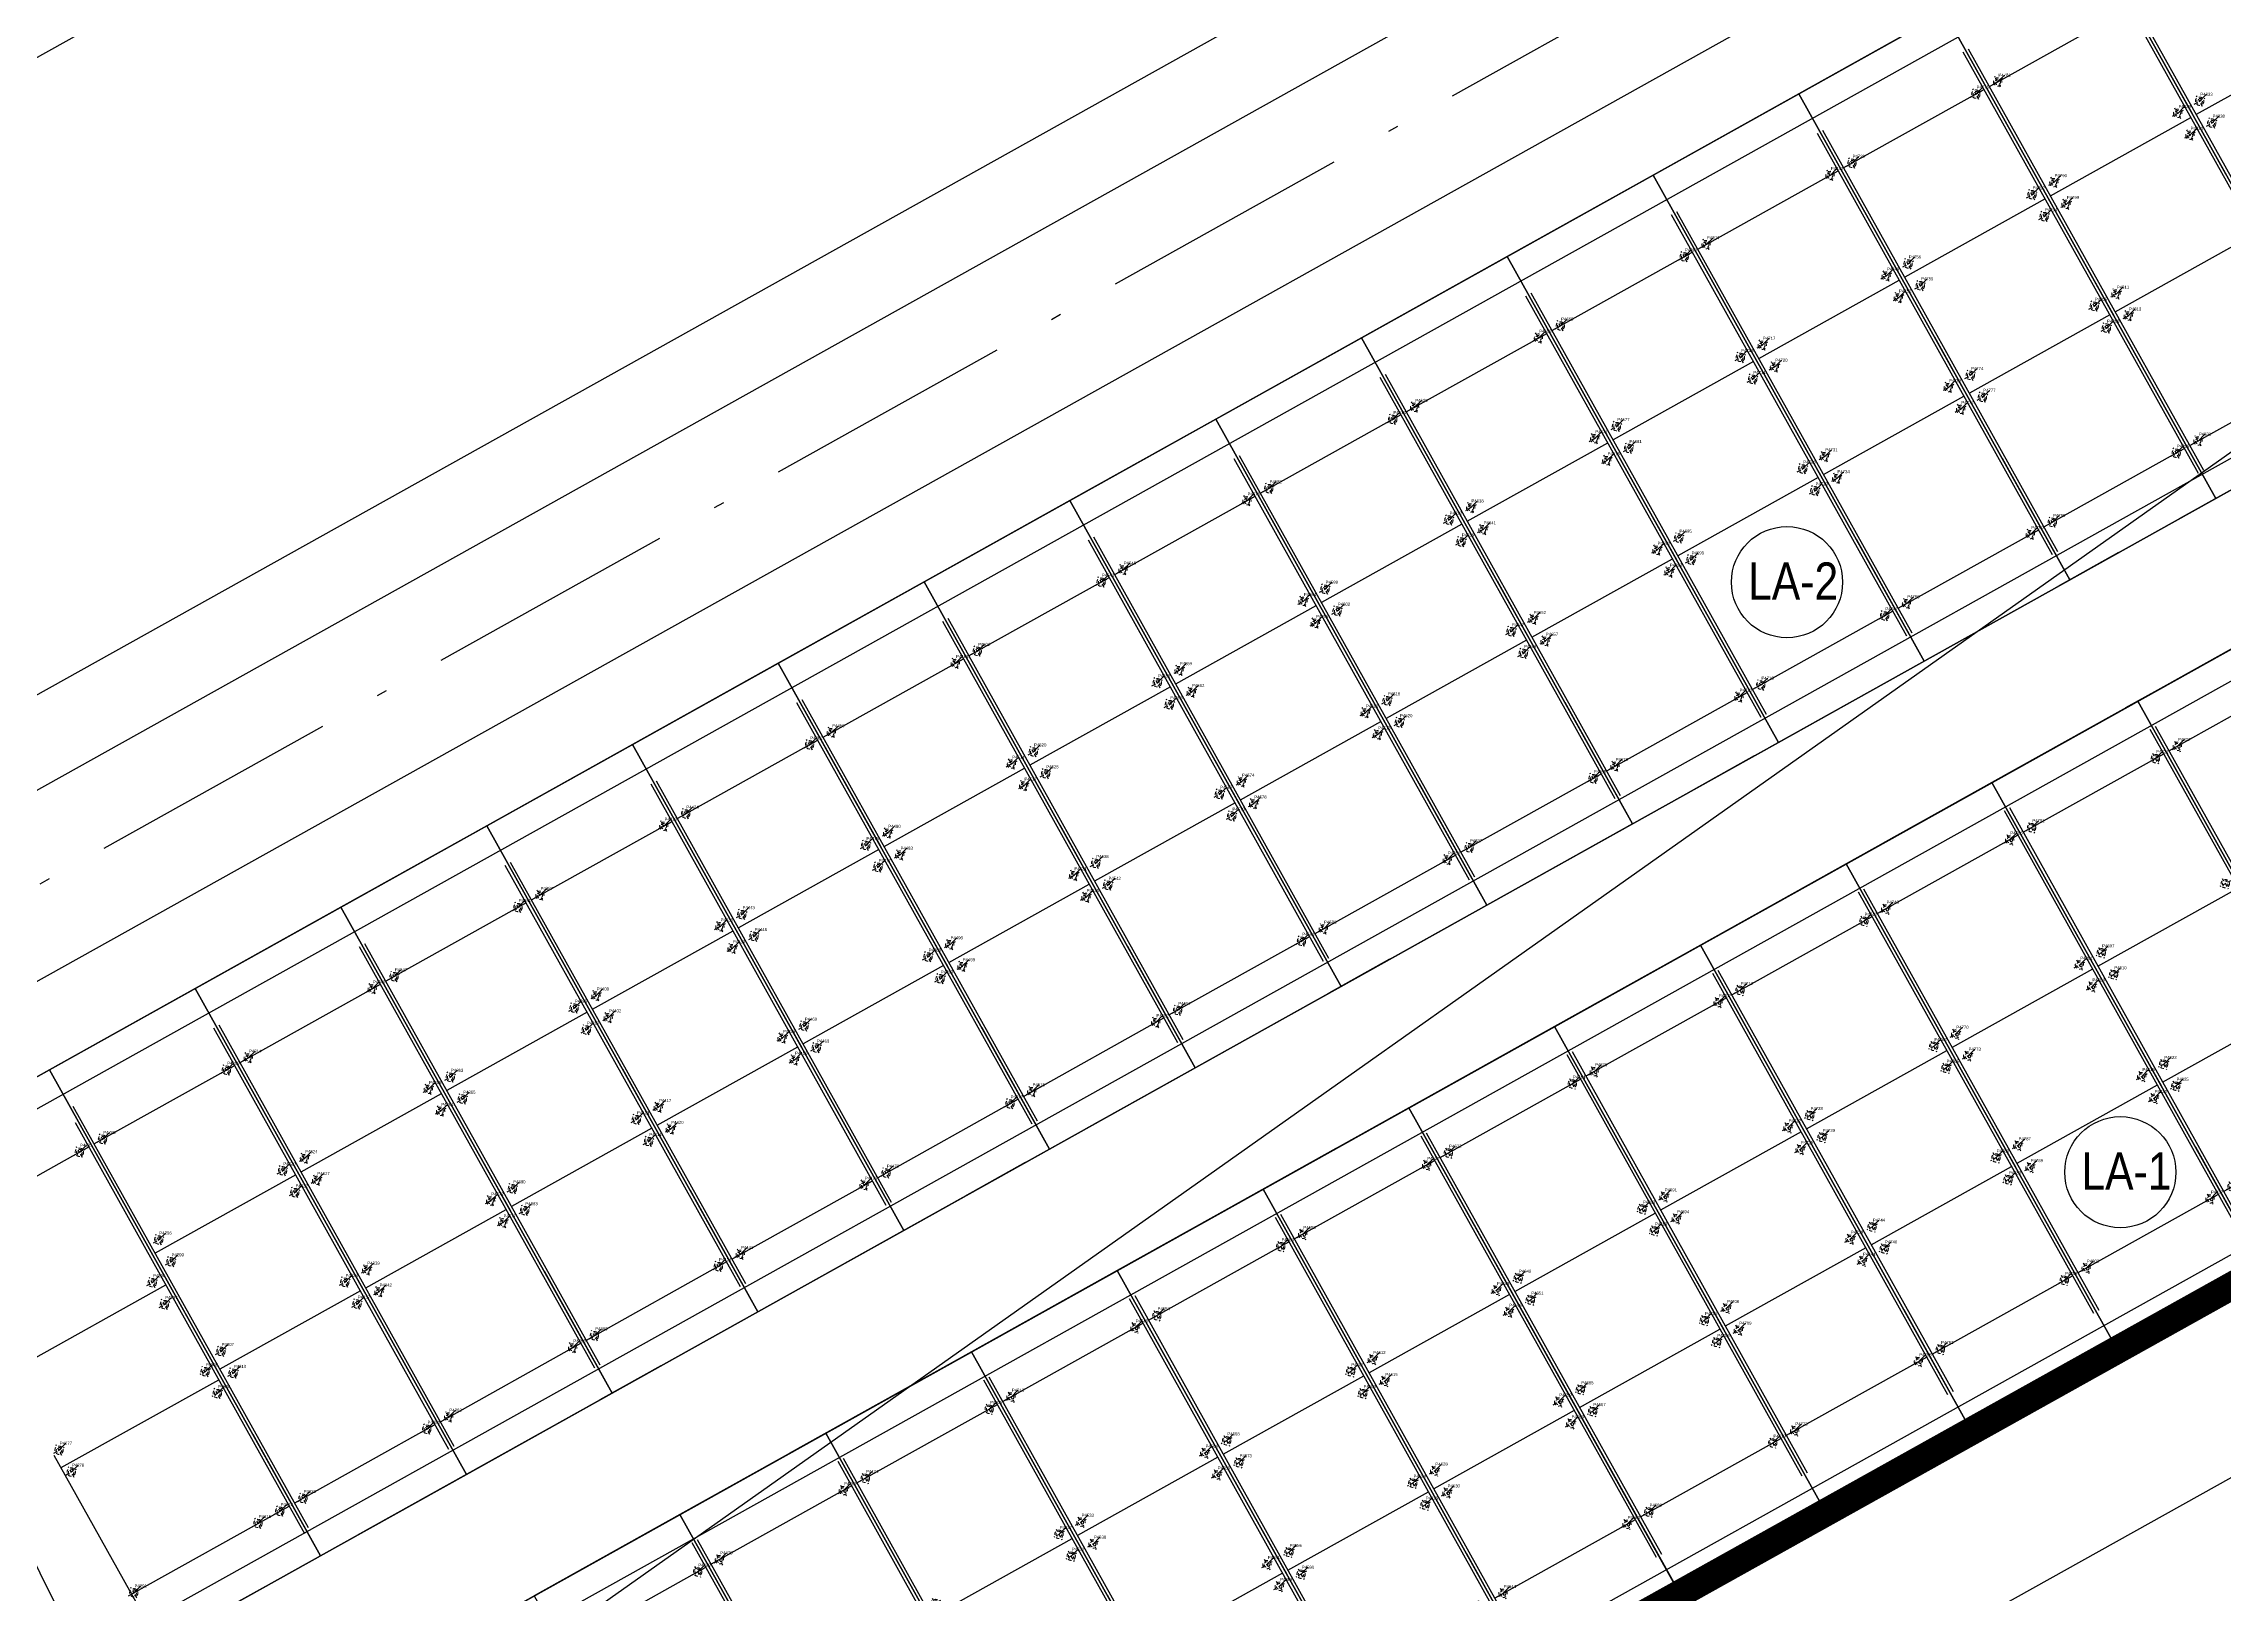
# Model space of a CAD drawing. Header units: millimetres. Extents: x 567980 to 569430, y 2065777 to 2066666.
# Drawn here: x 568976.4 to 569054.8, y 2066252.2 to 2066307.9 of the extents above; entities that cross this region are included whole.
import ezdxf
from ezdxf.enums import TextEntityAlignment as Align
from ezdxf.xclip import XClip

# ---------------------------------------------------------------- set-up
doc = ezdxf.new("R2010")
doc.units = ezdxf.units.MM
for name, pattern in [('ACAD_ISO10W100', [18.5, 12, -3, 0.5, -3]), ('CENTER', [3, 1.5, -0.5, 0.5, -0.5]), ('CENTER2', [1.125, 0.75, -0.125, 0.125, -0.125]), ('HIDDEN', [0.75, 0.5, -0.25]), ('Xref Grid (A1)$0$CENTER2', [1.125, 0.75, -0.125, 0.125, -0.125])]:
    doc.linetypes.add(name, pattern=pattern)
for name, color, linetype in [('01.AXIS', 160, 'CENTER2'), ('BoThamCo', 94, 'Continuous'), ('CDC.01.AXIS', 160, 'CENTER2'), ('ChiaLo', 128, 'CENTER'), ('datOlienke', 42, 'Continuous'), ('LogDg', 7, 'Continuous'), ('LoLK', 6, 'Continuous'), ('RANHGIOI', 2, 'HIDDEN'), ('TimDg', 222, 'Continuous'), ('ViaHeS', 32, 'Continuous'), ('Xref Grid (A1)$0$01.AXIS', 160, 'Xref Grid (A1)$0$CENTER2')]:
    doc.layers.add(name, color=color, linetype=linetype)
for name, color, linetype, lineweight in [('A-KY HIEU', 34, 'Continuous', 20), ('A-NET THAY', 125, 'Continuous', 18), ('boDnv', 54, 'Continuous', 25), ('E- RANH GIOI', 1, 'CENTER', 13), ('kata_text', 254, 'Continuous', 30)]:
    doc.layers.add(name, color=color, linetype=linetype, lineweight=lineweight)
doc.layers.add('KCS_Plotter', color=11, linetype='Continuous', plot=False)
doc.styles.add('kata_dim', font='vnrms.shx', dxfattribs={"width": 0.66, "oblique": 7})
doc.styles.add('kata_text', font='arial.ttf', dxfattribs={"width": 0.8})
doc.styles.add('rms', font='romans.shx', dxfattribs={"width": 0.7, "bigfont": 'vns.shx'})
doc.styles.add('VNH', font='', dxfattribs={"height": 2.5})
doc.styles.get('VNH').set_extended_font_data('.VnArial NarrowH')
doc.linetypes.add('ADL', pattern='A,0.125,-0.15,["++",rms,S=0.5,R=0,X=0,Y=-0.2245],-1.35,1.125', length=2.75)
doc.dimstyles.new('kata_dim_iso', dxfattribs={"dimtxt": 2.5, "dimasz": 1.5, "dimexe": 1.5, "dimexo": 2.5, "dimtad": 1, "dimdec": 0, "dimzin": 0, "dimdsep": 46, "dimtxsty": 'kata_dim', "dimblk": 'kata_block_ArchTick', "dimcen": 0.09, "dimdle": 1.2, "dimclrd": 8, "dimclre": 8, "dimclrt": 3, "dimadec": 0, "dimazin": 0, "dimtfac": 1, "dimtdec": 0, "dimtix": 1, "dimtofl": 0, "dimtmove": 0, "dimatfit": 3, "dimfxl": 3.75, "dimfxlon": 1, "dimtolj": 1, "dimtzin": 0, "dimarcsym": 0})

# ---------------------------------------------------------------- blocks, each defined once
blk = doc.blocks.new('NEN')
at = {"layer": 'boDnv', "color": 10, "linetype": 'ADL', "ltscale": 0.25}
for points in [[(447.024, -28.766, 0.001711), (440.579, -16.796), (434.623, -15.073), (276.129, -103.512), (274.235, -109.654), (280.307, -121.793)], [(453.046, -54.034), (455.698, -45.19, 0.001456), (450.312, -34.947), (283.441, -128.06), (289.631, -140.435), (295.361, -142.147), (300.824, -138.974)]]:
    blk.add_lwpolyline(points, format="xyb", close=True, dxfattribs=at)
at = {"layer": 'BoThamCo'}
blk.add_lwpolyline([(336.347, -49.298), (331.474, -40.565), (324.672, -38.635), (260.962, -74.185), (258.833, -81.093), (263.315, -90.055), (269.918, -92.091), (334.417, -56.1)], close=True, dxfattribs=at)
blk.add_lwpolyline([(460.283, -73.758, 1), (458.578, -70.701), (309.358, -153.965, 0.773158), (310.211, -157.243, 0.127931), (311.064, -157.021)], format="xyb", close=True, dxfattribs=at)
at = {"layer": 'ChiaLo', "ltscale": 5}
for points in [[(448.369, -29.161), (362.235, -77.223), (352.49, -59.758)], [(352.49, -59.758), (362.235, -77.223), (279.9, -123.165)], [(347.25, -62.681), (356.996, -80.146)], [(342.011, -65.605), (351.756, -83.07)], [(336.771, -68.528), (346.517, -85.993)], [(331.532, -71.452), (341.277, -88.917)], [(326.292, -74.376), (336.038, -91.841)], [(321.053, -77.299), (330.798, -94.764)], [(315.813, -80.223), (325.559, -97.688)], [(374.417, -99.054), (364.672, -81.589), (282.119, -127.653)], [(310.574, -83.147), (320.319, -100.612)], [(305.334, -86.07), (315.08, -103.535)], [(354.193, -87.436), (363.938, -104.901)], [(300.095, -88.994), (309.84, -106.459)], [(348.953, -90.36), (358.699, -107.825)], [(294.855, -91.917), (304.601, -109.382)], [(343.714, -93.283), (353.459, -110.748)], [(289.616, -94.841), (299.361, -112.306)], [(338.474, -96.207), (348.22, -113.672)], [(284.376, -97.765), (294.122, -115.23)], [(333.235, -99.131), (342.98, -116.596)], [(279.137, -100.688), (288.882, -118.153)], [(327.995, -102.054), (337.741, -119.519)], [(322.756, -104.978), (332.501, -122.443)], [(317.516, -107.901), (327.262, -125.366)], [(312.277, -110.825), (322.022, -128.29)], [(307.037, -113.749), (316.783, -131.214)], [(301.798, -116.672), (311.543, -134.137)]]:
    blk.add_lwpolyline(points, dxfattribs=at)
at = {"layer": 'datOlienke'}
for points in [[(448.369, -29.161, 0.001887), (441.258, -15.951), (434.5, -13.997), (275.291, -102.834), (273.162, -109.742), (279.88, -123.176)], [(453.888, -54.71), (456.773, -45.088, 0.001636), (450.717, -33.576), (282.119, -127.653), (288.93, -141.269), (295.49, -143.229), (301.319, -139.843)]]:
    blk.add_lwpolyline(points, format="xyb", close=True, dxfattribs=at)
at = {"layer": 'LogDg'}
for points in [[(34.296, -348.766, -0.124666), (14.114, -339.771, 0.262937), (-5.331, -336.771, -0.009345), (-40.959, -349.473), (-145.868, -384.68, 0.405257), (-155.456, -403.235), (-146.557, -432.72), (-158.046, -436.187), (-166.572, -407.936, 0.423227), (-185.704, -398.049), (-272.077, -427.035, 0.40652), (-277.181, -436.964), (-262.947, -483.397), (-271.552, -486.035), (-285.593, -440.232, 0.421949), (-295.787, -434.992), (-422.26, -477.436, 0.346831), (-427.684, -485.726), (-426.662, -497.249, 0.109851), (-417.21, -527.045), (-422.398, -530.058, -0.109851), (-432.639, -497.779), (-433.194, -491.512, 0.484967), (-443.708, -484.634), (-484.199, -498.222, 0.36701), (-492.228, -511.51), (-484.402, -560.012), (-490.326, -560.967), (-497.433, -516.92, 0.457512), (-512.889, -507.388), (-525.337, -511.314, 0.375227), (-533.554, -524.795, 0.049445), (-523.248, -562.118), (-518.404, -576.577), (-525.515, -578.96), (-530.307, -564.659, -0.044276), (-540.221, -530.036, 0.448349), (-555.614, -520.863), (-568.853, -525.038), (-576.072, -502.149), (-552.391, -494.681, 0.333336), (-544.003, -482.976), (-545.865, -397.305, 0.120559), (-569.998, -307.198), (-621.979, -219.712, 0.334943), (-635.359, -214.239), (-686.931, -227.855), (-689.803, -216.977), (-647.957, -205.93, 0.498191), (-640.704, -188.198), (-654.378, -165.183, -0.144979), (-668.853, -108.061), (-659.845, 118.23, 0.428088), (-671.924, 130.707), (-689.222, 130.58), (-689.305, 141.83), (-670.344, 141.969, 0.400474), (-658.442, 153.492), (-657.828, 168.904), (-656.06, 189.374), (-648.588, 188.728), (-650.341, 168.432), (-650.889, 154.678, 0.425345), (-638.921, 142.201), (-621.613, 142.328, 0.402651), (-609.707, 153.94), (-609.387, 163.859, -0.019867), (-608.227, 179.942), (-606.8, 192.652), (-600.838, 191.983), (-602.264, 179.273, 0.019867), (-603.39, 163.665), (-603.676, 154.802, 0.425871), (-591.594, 142.415), (-548.362, 142.733), (-548.28, 131.483), (-592.887, 131.155, 0.401789), (-604.791, 119.578), (-607.754, 35.571, -0.005984), (-607.983, 30.718, 0.462462), (-599.177, 22.287), (-555.377, 26.801), (-554.762, 20.832), (-603.242, 15.836, 0.355613), (-610.381, 8.689), (-613.794, -24.838, 0.475348), (-605.015, -33.606), (-508.268, -23.636, 0.016072), (-476.806, -19.368, 0.37392), (-470.138, -11.259), (-470.705, 9.348), (-464.707, 9.513), (-464.235, -7.648, 0.461916), (-454.747, -15.288), (-421.581, -8.993, 0.020567), (-382.015, 0.216), (-299.764, 22.963, 0.415004), (-292.798, 35.293), (-296.969, 50.218), (-285.412, 53.448), (-281.218, 38.439, 0.413423), (-268.921, 31.492), (-169.968, 58.858, 0.427702), (-164.496, 69.052), (-169.623, 84.754), (-163.92, 86.616), (-158.479, 69.956, 0.400853), (-148.742, 64.729), (-123.897, 71.6, 0.437327), (-113.795, 91.173), (-114.462, 93.013), (-128.551, 136.154), (-105.736, 143.605), (-91.769, 100.833), (-90.91, 98.466, 0.429754), (-70.957, 89.772, 0.001079), (-63.934, 92.766, 0.001474), (-62.342, 93.454), (-47.534, 99.909, 0.386536), (-43.126, 109.726), (-48.301, 125.574), (-42.598, 127.436), (-38.076, 113.59, 0.442444), (-27.275, 108.739), (111.617, 169.28, 0.414214), (115.754, 179.811), (109.361, 194.478), (114.861, 196.875), (121.255, 182.208, 0.414214), (131.785, 178.071), (252.97, 230.894), (276.872, 241.312), (291.579, 249.057, 0.419837), (295.267, 261.365), (290.95, 269.196), (301.459, 274.99), (306.058, 266.648, 0.408717), (318.136, 263.031), (326.546, 267.464), (332.148, 256.836), (324.233, 252.656, 0.419466), (320.555, 240.352), (397.092, 101.523, 0.433643), (408.413, 98.649), (440.787, 119.386), (444.023, 114.334), (410.428, 92.813, 0.395048), (407.737, 82.215), (451.056, 3.639, -0.005576), (472.219, -35.781, 0.422017), (490.066, -41.118), (502.995, -33.918), (514.672, -54.886), (500.295, -62.892, 0.404193), (495.052, -80.181), (502.502, -94.711), (491.824, -100.186), (485.095, -87.061, 0.424556), (467.192, -81.64), (316.164, -165.913), (307.211, -171.115, 0.396001), (304.075, -181.611), (326.147, -225.742), (318.098, -229.768), (296.726, -187.038, 0.432664), (285.552, -183.699), (178.072, -246.148, 0.389772), (174.86, -256.488), (194.1, -297.126), (188.677, -299.693), (170.231, -260.733, 0.439085), (158.982, -257.239), (145.496, -265.075, -0.013452), (97.701, -291.151, 0.262926), (86.853, -307.563, -0.162068), (76.015, -333.842, 0.270323), (72.318, -353.653), (79.981, -375.074), (57.383, -383.157), (49.72, -361.737, 0.270325), (34.296, -348.766)], [(462.182, -42.484, 0.004173), (446.541, -13.107, 0.41755), (435.613, -9.94), (272.325, -101.054, 0.401037), (269.068, -111.618), (286.084, -145.639, 0.427514), (297.137, -149.047), (456.991, -59.849, 0.406017), (462.182, -42.484)], [(49.536, -260.065, -0.269945), (34.095, -247.153), (22.999, -216.476, -0.362457), (26.499, -206.84), (119.685, -152.625, -0.414384), (136.095, -156.969), (142.222, -167.514, 0.414214), (153.158, -170.413), (250.593, -113.801, -0.432664), (261.767, -117.14), (278.799, -151.193, -0.396001), (275.663, -161.688), (133.439, -244.323, -0.012999), (88.371, -268.964, -0.278117), (67.767, -267.557, 0.110848), (49.536, -260.065)]]:
    blk.add_lwpolyline(points, format="xyb", dxfattribs=at)
for points in [[(231.455, -36.414), (244.888, -63.273, 0.427514), (255.942, -66.68), (417.372, 23.397, 0.412716), (420.48, 34.246), (405.996, 60.518, 0.415712), (395.092, 63.642), (234.712, -25.849, 0.401037)], [(270.27, -95.329, -0.427514), (259.217, -91.922), (254.74, -82.969, -0.401037), (257.996, -72.404), (323.21, -36.016, -0.414214), (334.094, -39.103), (338.967, -47.836, -0.414214), (335.879, -58.72)], [(460.405, -73.976, 1), (458.456, -70.483), (309.236, -153.747, 0.773158), (310.211, -157.493, 0.127931), (311.185, -157.24)]]:
    blk.add_lwpolyline(points, format="xyb", close=True, dxfattribs=at)
at = {"layer": 'LoLK'}
for points in [[(357.729, -56.834), (352.49, -59.758), (362.235, -77.223), (367.475, -74.299)], [(352.49, -59.758), (347.25, -62.681), (356.996, -80.146), (362.235, -77.223)], [(347.25, -62.681), (342.011, -65.605), (351.756, -83.07), (356.996, -80.146)], [(342.011, -65.605), (336.771, -68.528), (346.517, -85.993), (351.756, -83.07)], [(336.771, -68.528), (331.532, -71.452), (341.277, -88.917), (346.517, -85.993)], [(331.532, -71.452), (326.292, -74.376), (336.038, -91.841), (341.277, -88.917)], [(326.292, -74.376), (321.053, -77.299), (330.798, -94.764), (336.038, -91.841)], [(321.053, -77.299), (315.813, -80.223), (325.559, -97.688), (330.798, -94.764)], [(315.813, -80.223), (310.574, -83.147), (320.319, -100.612), (325.559, -97.688)], [(310.574, -83.147), (305.334, -86.07), (315.08, -103.535), (320.319, -100.612)], [(359.432, -84.513), (354.193, -87.436), (363.938, -104.901), (369.178, -101.978)], [(305.334, -86.07), (300.095, -88.994), (309.84, -106.459), (315.08, -103.535)], [(354.193, -87.436), (348.953, -90.36), (358.699, -107.825), (363.938, -104.901)], [(300.095, -88.994), (294.855, -91.917), (304.601, -109.382), (309.84, -106.459)], [(348.953, -90.36), (343.714, -93.283), (353.459, -110.748), (358.699, -107.825)], [(294.855, -91.917), (289.616, -94.841), (299.361, -112.306), (304.601, -109.382)], [(343.714, -93.283), (338.474, -96.207), (348.22, -113.672), (353.459, -110.748)], [(289.616, -94.841), (284.376, -97.765), (294.122, -115.23), (299.361, -112.306)], [(338.474, -96.207), (333.235, -99.131), (342.98, -116.596), (348.22, -113.672)], [(284.376, -97.765), (279.137, -100.688), (288.882, -118.153), (294.122, -115.23)], [(333.235, -99.131), (327.995, -102.054), (337.741, -119.519), (342.98, -116.596)], [(279.137, -100.688), (275.291, -102.834), (273.162, -109.742), (279.88, -123.176), (288.882, -118.153)], [(327.995, -102.054), (322.756, -104.978), (332.501, -122.443), (337.741, -119.519)], [(322.756, -104.978), (317.516, -107.901), (327.262, -125.366), (332.501, -122.443)], [(317.516, -107.901), (312.277, -110.825), (322.022, -128.29), (327.262, -125.366)], [(312.277, -110.825), (307.037, -113.749), (316.783, -131.214), (322.022, -128.29)], [(307.037, -113.749), (301.798, -116.672), (311.543, -134.137), (316.783, -131.214)], [(301.798, -116.672), (296.558, -119.596), (306.304, -137.061), (311.543, -134.137)]]:
    blk.add_lwpolyline(points, close=True, dxfattribs=at)
at = {"layer": 'RANHGIOI', "color": 1, "ltscale": 9, "const_width": 1}
blk.add_lwpolyline([(460, -51.299, 0.006594), (435.293, -5.051), (303.078, 234.769), (284.672, 225.077), (-55.993, 76.586), (-56.839, 76.223, -0.005137), (-90.743, 62.093), (-377.217, -17.133, -0.020567), (-418.225, -26.678), (-463.443, -35.259, -0.021218), (-506.422, -41.541), (-623.638, -53.62), (-626.464, -70.884, 0.128574), (-620.42, -135.36), (-615.505, -148.86, 0.039408), (-607.143, -167.188), (-594.172, -190.555), (-547.57, -259.493, -0.11987), (-522.704, -326.397), (-507.917, -451.947), (-504.475, -473.277), (-499.271, -471.636), (-50.48, -321.024, 0.050684), (130.425, -239.135), (301.319, -139.843)], format="xyb", close=True, dxfattribs=at)
at = {"layer": 'TimDg', "linetype": 'ACAD_ISO10W100', "ltscale": 0.75}
blk.add_lwpolyline([(283.906, 294.402), (445.802, 0.743, -0.007517), (474.039, -52.348), (508.786, -120.117, 0.000278)], format="xyb", dxfattribs=at)
for points in [[(335.549, -254.599), (124.099, 168.176)], [(431.013, 27.573), (246.062, -75.628)], [(446.462, -0.451), (260.371, -104.289)]]:
    blk.add_lwpolyline(points, dxfattribs=at)
at = {"layer": 'ViaHeS', "elevation": 0}
blk.add_lwpolyline([(-483.362, -504.27), (-441.21, -490.124), (-436.029, -493.514), (-435.627, -498.044, 0.109851), (-424.993, -531.564), (-414.615, -525.539, -0.109851), (-423.674, -496.984), (-424.342, -489.445), (-420.001, -483.006), (-295.249, -441.14), (-289.043, -444.33), (-275.854, -487.354), (-258.645, -482.078), (-271.972, -438.601), (-268.698, -432.23), (-181.634, -403.012), (-172.975, -407.486), (-163.79, -437.92), (-140.813, -430.986), (-150.211, -399.847), (-145.597, -390.918), (-39.026, -355.153, 0.008545), (-6.235, -343.522, -0.249193), (12.375, -345.964, 0.09975), (30.772, -354.181, -0.256949), (45.215, -366.957), (51.733, -385.178), (85.63, -373.053), (79.112, -354.831, -0.256949), (82.174, -335.793, 0.136918), (92.607, -310.438, -0.249193), (103.308, -295.017, 0.012659), (148.511, -270.262), (162.157, -262.333), (168.62, -264.341), (185.966, -300.977), (196.811, -295.842), (179.033, -258.291), (181.216, -251.26), (287.384, -189.574), (293.944, -191.534), (314.073, -231.781), (330.172, -223.729), (309.538, -182.474), (311.625, -175.49), (319.134, -171.127), (408.277, -121.386), (412.274, -122.589), (434.351, -165.321), (442.347, -161.19), (420.137, -118.201), (421.38, -114.074), (470.335, -86.758), (479.641, -89.576), (486.485, -102.924), (507.841, -91.973), (500.499, -77.654), (503.421, -68.019), (517.591, -60.128), (500.076, -28.676), (486.971, -35.974), (477.625, -33.17, 0.0056), (456.311, 6.536), (412.324, 86.322), (414.12, 93.398), (444.832, 113.071), (439.977, 120.649), (409.766, 101.296), (403.142, 102.978), (327.714, 239.794), (330.524, 249.193), (334.945, 251.528), (323.749, 272.772), (318.926, 270.23), (309.354, 273.096), (306.713, 277.887), (285.696, 266.299), (288.11, 261.921), (285.295, 252.529), (274.271, 246.724), (129.387, 183.571), (122.806, 186.157), (117.612, 198.074), (106.611, 193.279), (111.806, 181.362), (109.22, 174.781), (26.33, 138.65), (-29.869, 114.154), (-36.004, 116.909), (-39.746, 128.368), (-51.153, 124.642), (-47.055, 112.092), (-50.086, 105.341), (-75.921, 94.08), (-84.511, 97.937), (-100.033, 145.467), (-134.254, 134.292), (-118.657, 86.529), (-123.231, 78.009), (-150.258, 70.535), (-156.629, 73.955), (-161.068, 87.547), (-172.475, 83.822), (-168.207, 70.753), (-171.474, 64.667), (-269.546, 37.545), (-275.711, 41.028), (-279.634, 55.063), (-302.748, 48.603), (-298.843, 34.63), (-302.316, 28.482), (-383.614, 5.999, -0.020567), (-422.7, -3.099), (-456.246, -9.465), (-461.296, -5.399), (-461.708, 9.595), (-473.703, 9.265), (-473.239, -7.637), (-478.028, -13.489, -0.015955), (-508.883, -17.667), (-606.147, -27.691), (-610.614, -23.229), (-607.49, 7.461), (-602.01, 12.947), (-554.455, 17.848), (-555.685, 29.785), (-600.448, 25.172), (-605.043, 29.645, 0.007073), (-604.756, 35.466), (-601.912, 116.095), (-594.665, 123.142), (-548.221, 123.483), (-548.421, 150.733), (-593.42, 150.402), (-600.493, 157.35, -0.027886), (-599.283, 178.939), (-597.857, 191.648), (-609.782, 192.987), (-611.208, 180.277, 0.019867), (-612.385, 163.955), (-612.597, 157.389), (-619.823, 150.342), (-639.316, 150.198), (-646.998, 158.133), (-646.598, 168.196), (-644.852, 188.405), (-659.796, 189.697), (-661.572, 169.14), (-662.014, 158.023), (-670.332, 149.97), (-689.364, 149.83), (-689.163, 122.58), (-671.417, 122.71), (-663.736, 114.776), (-672.6, -107.912, 0.144979), (-657.602, -167.099), (-644.687, -188.836), (-648.335, -197.756), (-691.845, -209.242), (-684.889, -235.59), (-633.86, -222.118), (-622.039, -226.953), (-573.255, -309.058, -0.120474), (-549.614, -397.387), (-547.842, -478.902), (-555.298, -489.306), (-577.876, -496.427), (-567.048, -530.76), (-552.743, -526.248), (-543.713, -531.719, 0.042979), (-533.836, -565.928), (-529.071, -580.151), (-514.848, -575.386), (-519.719, -560.846, -0.045576), (-529.315, -527.166), (-523.005, -516.87), (-508.247, -512.215), (-500.456, -517.02), (-493.287, -561.445), (-481.44, -559.534), (-488.883, -513.408), (-483.362, -504.27)], format="xyb", dxfattribs=at)
at = {"layer": 'ViaHeS'}
blk.add_lwpolyline([(441.258, -15.951), (434.5, -13.997), (275.291, -102.834), (273.162, -109.742), (288.93, -141.269), (295.49, -143.229), (301.319, -139.843), (453.888, -54.71), (456.773, -45.088, 0.004151)], format="xyb", close=True, dxfattribs=at)
blk.add_lwpolyline([(450.717, -33.576), (448.369, -29.161), (279.88, -123.176), (282.119, -127.653), (450.717, -33.576)], dxfattribs=at)
blk.add_lwpolyline([(334.417, -56.1), (336.347, -49.298), (331.474, -40.565), (324.672, -38.635), (260.962, -74.185), (258.833, -81.093), (263.315, -90.055), (269.918, -92.091)], close=True, dxfattribs=at)
blk = doc.blocks.new('NEN A')
at = {"layer": 'datOlienke'}
for points in [[(7.63, 25, 0.001887), (7.857, 40), (2.908, 45), (-179.409, 45), (-184.635, 40.005), (-185.313, 25)], [(0, 0), (7.208, 6.997, 0.001636), (7.529, 20), (-185.54, 20), (-186.227, 4.791), (-181.454, -0.117), (-174.714, 0)]]:
    blk.add_lwpolyline(points, format="xyb", close=True, dxfattribs=at)
at = {"layer": 'LoLK'}
for points in [[(-175.005, 45), (-179.409, 45), (-184.635, 40.005), (-185.313, 25), (-175.005, 25)], [(-169.005, 45), (-175.005, 45), (-175.005, 25), (-169.005, 25)], [(-163.005, 45), (-169.005, 45), (-169.005, 25), (-163.005, 25)], [(-157.005, 45), (-163.005, 45), (-163.005, 25), (-157.005, 25)], [(-151.005, 45), (-157.005, 45), (-157.005, 25), (-151.005, 25)], [(-145.005, 45), (-151.005, 45), (-151.005, 25), (-145.005, 25)], [(-139.005, 45), (-145.005, 45), (-145.005, 25), (-139.005, 25)], [(-133.005, 45), (-139.005, 45), (-139.005, 25), (-133.005, 25)], [(-127.005, 45), (-133.005, 45), (-133.005, 25), (-127.005, 25)], [(-121.005, 45), (-127.005, 45), (-127.005, 25), (-121.005, 25)], [(-115.005, 45), (-121.005, 45), (-121.005, 25), (-115.005, 25)], [(-109.005, 45), (-115.005, 45), (-115.005, 25), (-109.005, 25)], [(-103.005, 45), (-109.005, 45), (-109.005, 25), (-103.005, 25)], [(-97.005, 45), (-103.005, 45), (-103.005, 25), (-97.005, 25)], [(-91.005, 45), (-97.005, 45), (-97.005, 25), (-91.005, 25)], [(-85.005, 45), (-91.005, 45), (-91.005, 25), (-85.005, 25)], [(-163.005, 20), (-169.005, 20), (-169.005, 0), (-163.005, 0)], [(-157.005, 20), (-163.005, 20), (-163.005, 0), (-157.005, 0)], [(-151.005, 20), (-157.005, 20), (-157.005, 0), (-151.005, 0)], [(-145.005, 20), (-151.005, 20), (-151.005, 0), (-145.005, 0)], [(-139.005, 20), (-145.005, 20), (-145.005, 0), (-139.005, 0)], [(-133.005, 20), (-139.005, 20), (-139.005, 0), (-133.005, 0)], [(-127.005, 20), (-133.005, 20), (-133.005, 0), (-127.005, 0)], [(-121.005, 20), (-127.005, 20), (-127.005, 0), (-121.005, 0)], [(-115.005, 20), (-121.005, 20), (-121.005, 0), (-115.005, 0)], [(-109.005, 20), (-115.005, 20), (-115.005, 0), (-109.005, 0)], [(-103.005, 20), (-109.005, 20), (-109.005, 0), (-103.005, 0)], [(-97.005, 20), (-103.005, 20), (-103.005, 0), (-97.005, 0)]]:
    blk.add_lwpolyline(points, close=True, dxfattribs=at)
blk = doc.blocks.new('A$C758D662A')
at = {"linetype": 'HIDDEN', "ltscale": 500}
for radius in [300, 200]:
    blk.add_circle((0, 0), radius, dxfattribs=at)
at = {"layer": 'CDC.01.AXIS', "ltscale": 200}
for p, q in [((437, 0), (-437, 0)), ((0, 437), (0, -437))]:
    blk.add_line(p, q, dxfattribs=at)
blk = doc.blocks.new('pile Plan')
at = {"xscale": 0.5, "yscale": 0.5, "zscale": 0.5}
for p in [(340, 14779), (5440.000004, 14779), (340, 9630), (5440.000004, 9630), (340, 8730), (5440.000004, 8730), (340, 5040), (5440.000004, 5040), (340, 4140), (5440.000004, 4140), (340, -1), (5440.000004, -1)]:
    blk.add_blockref('A$C758D662A', p, dxfattribs=at)
blk = doc.blocks.new('A1 - 2')
at = {"layer": 'Xref Grid (A1)$0$01.AXIS', "ltscale": 500}
for p, q in [((0.11, -1.086), (0.11, -18.434)), ((5.89, -1.086), (5.89, -18.434)), ((0.11, -2.11), (5.89, -2.11)), ((0.11, -7.62), (5.89, -7.62)), ((0.11, -12.39), (5.89, -12.39)), ((0.11, -16.89), (5.89, -16.89))]:
    blk.add_line(p, q, dxfattribs=at)
at = {"xscale": 0.001, "yscale": 0.001, "zscale": 0.001}
blk.add_blockref('pile Plan', (0.11, -16.89), dxfattribs=at)
blk = doc.blocks.new('A5 - 2')
at = {"layer": 'Xref Grid (A1)$0$01.AXIS', "ltscale": 500}
for p, q in [((0.11, -1.086), (0.11, -18.434)), ((5.89, -1.086), (5.89, -18.434)), ((0.11, -2.11), (5.89, -2.11)), ((0.11, -7.62), (5.89, -7.62)), ((0.11, -12.39), (5.89, -12.39)), ((0.11, -16.89), (5.89, -16.89))]:
    blk.add_line(p, q, dxfattribs=at)
at = {"xscale": 0.001, "yscale": 0.001, "zscale": 0.001}
blk.add_blockref('pile Plan', (0.11, -16.89), dxfattribs=at)
blk = doc.blocks.new('AT4 - 2')
at = {"layer": '01.AXIS', "ltscale": 500}
for p, q in [((0.11, -0.969), (0.11, -17.882)), ((6.6, -0.969), (6.602, -7.813)), ((6.66, -2.11), (0.11, -2.11)), ((6.601, -7.31), (0.11, -7.31)), ((6.056, -10.562), (6.056, -17.882)), ((6.056, -10.562), (6.056, -17.882)), ((6.056, -11.21), (0.11, -11.21)), ((6.2, -14.06), (5.385, -14.06)), ((3.09, -16.256), (3.09, -17.882)), ((6.056, -16.89), (0.11, -16.89)), ((6.056, -16.89), (0.11, -16.89))]:
    blk.add_line(p, q, dxfattribs=at)
at = {"xscale": 0.0005, "yscale": 0.0005, "zscale": 0.0005}
for p in [(0.5, -2.11), (1.4, -2.11), (6.51, -2.11), (6.36, -6.995), (6.36, -7.895), (0.5, -10.62), (6.192, -10.62), (0.5, -11.52), (6.192, -11.52), (6.055, -14.02), (0.5, -16.89), (3.05, -16.89)]:
    blk.add_blockref('A$C758D662A', p, dxfattribs=at)
at = {"xscale": 0.0005000000000000009, "yscale": 0.0005000000000000009, "zscale": 0.0005000000000000009, "rotation": 90.00000000000001}
for p in [(0.4, -6.9), (0.4, -7.8)]:
    blk.add_blockref('A$C758D662A', p, dxfattribs=at)
blk = doc.blocks.new('a5 sao - 2')
at = {"layer": 'Xref Grid (A1)$0$01.AXIS', "ltscale": 500}
for p, q in [((-5.89, -1.086), (-5.89, -18.434)), ((-0.11, -1.086), (-0.11, -18.434)), ((-5.89, -2.11), (-0.11, -2.11)), ((-5.89, -7.62), (-0.11, -7.62)), ((-5.89, -12.39), (-0.11, -12.39)), ((-5.89, -16.89), (-0.11, -16.89))]:
    blk.add_line(p, q, dxfattribs=at)
at = {"xscale": 0.001, "yscale": 0.001, "zscale": 0.001}
blk.add_blockref('pile Plan', (-5.89, -16.89), dxfattribs=at)
blk = doc.blocks.new('a1 sao - 2')
at = {"layer": 'Xref Grid (A1)$0$01.AXIS', "ltscale": 500}
for p, q in [((0.11, -1.086), (0.11, -18.434)), ((5.89, -1.086), (5.89, -18.434)), ((0.11, -2.11), (5.89, -2.11)), ((0.11, -7.62), (5.89, -7.62)), ((0.11, -12.39), (5.89, -12.39)), ((0.11, -16.89), (5.89, -16.89))]:
    blk.add_line(p, q, dxfattribs=at)
at = {"xscale": 0.001, "yscale": 0.001, "zscale": 0.001}
blk.add_blockref('pile Plan', (0.11, -16.89), dxfattribs=at)
blk = doc.blocks.new('kata_block_ArchTick')
at = {"color": 8}
blk.add_line((1, 0), (-1, 0), dxfattribs=at)
at = {"color": 8, "const_width": 0.15}
blk.add_lwpolyline([(-0.5, -0.5), (0.5, 0.5)], dxfattribs=at)
blk = doc.blocks.new('A$C33BC4D2A')
at = {"layer": 'A-KY HIEU', "color": 0, "const_width": 1.022}
blk.add_lwpolyline([(14.345, -292.097), (14.345, -4.903), (414.985, -4.903), (414.985, -292.097)], close=True, dxfattribs=at)
at = {"layer": 'Defpoints', "color": 125}
blk.add_lwpolyline([(0, -297), (420, -297), (420, 0), (0, 0)], close=True, dxfattribs=at)
blk = doc.blocks.new('*U58')
at = {"color": 0, "ltscale": 0.8, "style": 'kata_text', "width": 0.8, "flags": 1}
blk.add_attdef('CHU_THICH', text='', height=2.2, dxfattribs=at).set_placement((0, 0), align=Align.MIDDLE_CENTER)
at = {"color": 0, "ltscale": 0.8, "style": 'kata_text', "width": 0.8}
blk.add_attdef('TEN', text='', height=2.2, dxfattribs=at).set_placement((5, 5), align=Align.MIDDLE_CENTER)
at = {"layer": 'Defpoints'}
blk.add_leader([(0, 0), (5, 5)], dimstyle='kata_dim_iso', override={"dimasz": 0.6, "dimgap": 0.625, "dimtad": 0}, dxfattribs=at)
blk = doc.blocks.new('A$C1AAD29DE')
at = {"layer": 'kata_text', "xscale": 50, "yscale": 50, "zscale": 50}
for p, values in [((419854, -131312, 0), {'TEN': 'P4781'}), ((419066, -131752, 0), {'TEN': 'P4775'}), ((427136, -132007, 0), {'TEN': 'P4833'}), ((426347, -132447, 0), {'TEN': 'P4829'}), ((427576, -132795, 0), {'TEN': 'P4838'}), ((426787, -133235, 0), {'TEN': 'P4830'}), ((413809, -134685, 0), {'TEN': 'P4732'}), ((414597, -134245, 0), {'TEN': 'P4739'}), ((421090, -135380, 0), {'TEN': 'P4792'}), ((421879, -134940, 0), {'TEN': 'P4796'}), ((421530, -136169, 0), {'TEN': 'P4794'}), ((422319, -135729, 0), {'TEN': 'P4799'}), ((408552, -137619, 0), {'TEN': 'P4697'}), ((409340, -137179, 0), {'TEN': 'P4704'}), ((416622, -137874, 0), {'TEN': 'P4756'}), ((415833, -138314, 0), {'TEN': 'P4749'}), ((417062, -138662, 0), {'TEN': 'P4759'}), ((416273, -139102, 0), {'TEN': 'P4752'}), ((423334, -139402, 0), {'TEN': 'P4805'}), ((424123, -138962, 0), {'TEN': 'P4811'}), ((404083, -140112, 0), {'TEN': 'P4660'}), ((423774, -140190, 0), {'TEN': 'P4808'}), ((424563, -139750, 0), {'TEN': 'P4813'}), ((403294, -140552, 0), {'TEN': 'P4653'}), ((411365, -140807, 0), {'TEN': 'P4717'}), ((410576, -141247, 0), {'TEN': 'P4713'}), ((411805, -141596, 0), {'TEN': 'P4720'}), ((411016, -142036, 0), {'TEN': 'P4714'}), ((418077, -142335, 0), {'TEN': 'P4767'}), ((418866, -141895, 0), {'TEN': 'P4774'}), ((398826, -143046, 0), {'TEN': 'P4625'}), ((418517, -143124, 0), {'TEN': 'P4772'}), ((419306, -142684, 0), {'TEN': 'P4777'}), ((398037, -143486, 0), {'TEN': 'P4618'}), ((405319, -144180, 0), {'TEN': 'P4671'}), ((406108, -143740, 0), {'TEN': 'P4677'}), ((405759, -144969, 0), {'TEN': 'P4675'}), ((406548, -144529, 0), {'TEN': 'P4681'}), ((413609, -144829, 0), {'TEN': 'P4731'}), ((426292, -144702, 0), {'TEN': 'P4826'}), ((427080, -144262, 0), {'TEN': 'P4831'}), ((412820, -145269, 0), {'TEN': 'P4726'}), ((414049, -145617, 0), {'TEN': 'P4734'}), ((392780, -146419, 0), {'TEN': 'P4576'}), ((393569, -145979, 0), {'TEN': 'P4582'}), ((413260, -146057, 0), {'TEN': 'P4729'}), ((400062, -147114, 0), {'TEN': 'P4633'}), ((400850, -146674, 0), {'TEN': 'P4638'}), ((421823, -147195, 0), {'TEN': 'P4795'}), ((400502, -147902, 0), {'TEN': 'P4636'}), ((401291, -147462, 0), {'TEN': 'P4641'}), ((408352, -147762, 0), {'TEN': 'P4695'}), ((421035, -147635, 0), {'TEN': 'P4790'}), ((388312, -148912, 0), {'TEN': 'P4545'}), ((407563, -148202, 0), {'TEN': 'P4690'}), ((408792, -148551, 0), {'TEN': 'P4699'}), ((387523, -149352, 0), {'TEN': 'P4541'}), ((395593, -149607, 0), {'TEN': 'P4599'}), ((408003, -148991, 0), {'TEN': 'P4692'}), ((394805, -150047, 0), {'TEN': 'P4594'}), ((396033, -150396, 0), {'TEN': 'P4602'}), ((416566, -150129, 0), {'TEN': 'P4755'}), ((395245, -150836, 0), {'TEN': 'P4595'}), ((402306, -151136, 0), {'TEN': 'P4647'}), ((403095, -150695, 0), {'TEN': 'P4652'}), ((415778, -150569, 0), {'TEN': 'P4747'}), ((383055, -151846, 0), {'TEN': 'P4502'}), ((402746, -151924, 0), {'TEN': 'P4649'}), ((403535, -151484, 0), {'TEN': 'P4657'}), ((382266, -152286, 0), {'TEN': 'P4498'}), ((390336, -152541, 0), {'TEN': 'P4559'}), ((389548, -152981, 0), {'TEN': 'P4555'}), ((390776, -153329, 0), {'TEN': 'P4562'}), ((397837, -153629, 0), {'TEN': 'P4616'}), ((410520, -153502, 0), {'TEN': 'P4710'}), ((411309, -153062, 0), {'TEN': 'P4716'}), ((389988, -153769, 0), {'TEN': 'P4556'}), ((397049, -154069, 0), {'TEN': 'P4610'}), ((398277, -154417, 0), {'TEN': 'P4620'}), ((377009, -155219, 0), {'TEN': 'P4462'}), ((377798, -154779, 0), {'TEN': 'P4466'}), ((397489, -154857, 0), {'TEN': 'P4613'}), ((384291, -155914, 0), {'TEN': 'P4514'}), ((385079, -155474, 0), {'TEN': 'P4520'}), ((406052, -155996, 0), {'TEN': 'P4676'}), ((425543, -155715, 0), {'TEN': 'P4821'}), ((426332, -155275, 0), {'TEN': 'P4827'}), ((384731, -156703, 0), {'TEN': 'P4517'}), ((385519, -156263, 0), {'TEN': 'P4525'}), ((392580, -156562, 0), {'TEN': 'P4574'}), ((405263, -156436, 0), {'TEN': 'P4668'}), ((391792, -157002, 0), {'TEN': 'P4567'}), ((393020, -157351, 0), {'TEN': 'P4578'}), ((371752, -158153, 0), {'TEN': 'P4419'}), ((372541, -157713, 0), {'TEN': 'P4424'}), ((392232, -157791, 0), {'TEN': 'P4570'}), ((421075, -158209, 0), {'TEN': 'P4791'}), ((379034, -158848, 0), {'TEN': 'P4475'}), ((379822, -158408, 0), {'TEN': 'P4480'}), ((400795, -158929, 0), {'TEN': 'P4637'}), ((420286, -158649, 0), {'TEN': 'P4786'}), ((379474, -159636, 0), {'TEN': 'P4477'}), ((380262, -159196, 0), {'TEN': 'P4483'}), ((386535, -159936, 0), {'TEN': 'P4531'}), ((387323, -159496, 0), {'TEN': 'P4538'}), ((400006, -159369, 0), {'TEN': 'P4631'}), ((367283, -160646, 0), {'TEN': 'P4387'}), ((386975, -160724, 0), {'TEN': 'P4535'}), ((387763, -160284, 0), {'TEN': 'P4542'}), ((366495, -161086, 0), {'TEN': 'P4381'}), ((374565, -161341, 0), {'TEN': 'P4443'}), ((415818, -161142, 0), {'TEN': 'P4748'}), ((373777, -161781, 0), {'TEN': 'P4436'}), ((375005, -162130, 0), {'TEN': 'P4446'}), ((394749, -162302, 0), {'TEN': 'P4591'}), ((395538, -161862, 0), {'TEN': 'P4598'}), ((415029, -161582, 0), {'TEN': 'P4742'}), ((374217, -162570, 0), {'TEN': 'P4439'}), ((381278, -162869, 0), {'TEN': 'P4488'}), ((382066, -162429, 0), {'TEN': 'P4496'}), ((423592, -162720, 0), {'TEN': 'P4807'}), ((362026, -163580, 0), {'TEN': 'P4347'}), ((381718, -163658, 0), {'TEN': 'P4493'}), ((382506, -163218, 0), {'TEN': 'P4499'}), ((422804, -163160, 0), {'TEN': 'P4801'}), ((424032, -163509, 0), {'TEN': 'P4810'}), ((361238, -164020, 0), {'TEN': 'P4340'}), ((369308, -164274, 0), {'TEN': 'P4400'}), ((409772, -164516, 0), {'TEN': 'P4707'}), ((410561, -164076, 0), {'TEN': 'P4712'}), ((423244, -163949, 0), {'TEN': 'P4804'}), ((368519, -164714, 0), {'TEN': 'P4395'}), ((369748, -165063, 0), {'TEN': 'P4402'}), ((376809, -165363, 0), {'TEN': 'P4460'}), ((389492, -165236, 0), {'TEN': 'P4552'}), ((390281, -164796, 0), {'TEN': 'P4557'}), ((368959, -165503, 0), {'TEN': 'P4397'}), ((376021, -165803, 0), {'TEN': 'P4453'}), ((377249, -166151, 0), {'TEN': 'P4463'}), ((417547, -166094, 0), {'TEN': 'P4762'}), ((418335, -165654, 0), {'TEN': 'P4770'}), ((355981, -166953, 0), {'TEN': 'P4309'}), ((356769, -166513, 0), {'TEN': 'P4314'}), ((376461, -166591, 0), {'TEN': 'P4456'}), ((405304, -167009, 0), {'TEN': 'P4670'}), ((417987, -166882, 0), {'TEN': 'P4765'}), ((418775, -166442, 0), {'TEN': 'P4773'}), ((425836, -166742, 0), {'TEN': 'P4823'}), ((363262, -167648, 0), {'TEN': 'P4356'}), ((364051, -167208, 0), {'TEN': 'P4363'}), ((385024, -167729, 0), {'TEN': 'P4518'}), ((404515, -167449, 0), {'TEN': 'P4664'}), ((425048, -167182, 0), {'TEN': 'P4815'}), ((426276, -167530, 0), {'TEN': 'P4825'}), ((363702, -168436, 0), {'TEN': 'P4361'}), ((364491, -167996, 0), {'TEN': 'P4365'}), ((371552, -168296, 0), {'TEN': 'P4417'}), ((384235, -168169, 0), {'TEN': 'P4512'}), ((413078, -168587, 0), {'TEN': 'P4728'}), ((425488, -167970, 0), {'TEN': 'P4820'}), ((370764, -168736, 0), {'TEN': 'P4411'}), ((371992, -169085, 0), {'TEN': 'P4420'}), ((412289, -169027, 0), {'TEN': 'P4722'}), ((413518, -169376, 0), {'TEN': 'P4730'}), ((350680, -169912, 0), {'TEN': 'P4281'}), ((351512, -169446, 0), {'TEN': 'P4285'}), ((358794, -170141, 0), {'TEN': 'P4324'}), ((371204, -169525, 0), {'TEN': 'P4414'}), ((400046, -169942, 0), {'TEN': 'P4632'}), ((412729, -169816, 0), {'TEN': 'P4725'}), ((419791, -170115, 0), {'TEN': 'P4780'}), ((420579, -169675, 0), {'TEN': 'P4787'}), ((358005, -170581, 0), {'TEN': 'P4320'}), ((359234, -170930, 0), {'TEN': 'P4327'}), ((379767, -170663, 0), {'TEN': 'P4479'}), ((399258, -170383, 0), {'TEN': 'P4627'}), ((420231, -170904, 0), {'TEN': 'P4783'}), ((421019, -170464, 0), {'TEN': 'P4789'}), ((358445, -171370, 0), {'TEN': 'P4322'}), ((365506, -171669, 0), {'TEN': 'P4372'}), ((366295, -171229, 0), {'TEN': 'P4380'}), ((378978, -171103, 0), {'TEN': 'P4473'}), ((407821, -171521, 0), {'TEN': 'P4691'}), ((427512, -171599, 0), {'TEN': 'P4837'}), ((365946, -172458, 0), {'TEN': 'P4377'}), ((366735, -172018, 0), {'TEN': 'P4383'}), ((407032, -171961, 0), {'TEN': 'P4683'}), ((408261, -172309, 0), {'TEN': 'P4694'}), ((353537, -173075, 0), {'TEN': 'P4296'}), ((394789, -172876, 0), {'TEN': 'P4593'}), ((407472, -172749, 0), {'TEN': 'P4689'}), ((414533, -173049, 0), {'TEN': 'P4738'}), ((415322, -172609, 0), {'TEN': 'P4744'}), ((353977, -173863, 0), {'TEN': 'P4299'}), ((373721, -174036, 0), {'TEN': 'P4434'}), ((374509, -173596, 0), {'TEN': 'P4441'}), ((394001, -173316, 0), {'TEN': 'P4584'}), ((414974, -173837, 0), {'TEN': 'P4741'}), ((415762, -173397, 0), {'TEN': 'P4746'}), ((423044, -174092, 0), {'TEN': 'P4802'}), ((353306, -174617, 0), {'TEN': 'P4294'}), ((360249, -174603, 0), {'TEN': 'P4333'}), ((361038, -174163, 0), {'TEN': 'P4339'}), ((402564, -174454, 0), {'TEN': 'P4648'}), ((422255, -174532, 0), {'TEN': 'P4798'}), ((353746, -175405, 0), {'TEN': 'P4297'}), ((360689, -175391, 0), {'TEN': 'P4337'}), ((361478, -174951, 0), {'TEN': 'P4342'}), ((401775, -174894, 0), {'TEN': 'P4643'}), ((403004, -175243, 0), {'TEN': 'P4651'}), ((410065, -175542, 0), {'TEN': 'P4708'}), ((388744, -176249, 0), {'TEN': 'P4548'}), ((389532, -175809, 0), {'TEN': 'P4554'}), ((402215, -175683, 0), {'TEN': 'P4646'}), ((409276, -175982, 0), {'TEN': 'P4701'}), ((410505, -176331, 0), {'TEN': 'P4709'}), ((355781, -177096, 0), {'TEN': 'P4307'}), ((368464, -176969, 0), {'TEN': 'P4393'}), ((369252, -176529, 0), {'TEN': 'P4398'}), ((409716, -176771, 0), {'TEN': 'P4706'}), ((417787, -177026, 0), {'TEN': 'P4763'}), ((355212, -177827, 0), {'TEN': 'P4305'}), ((356221, -177885, 0), {'TEN': 'P4310'}), ((396518, -177827, 0), {'TEN': 'P4607'}), ((397307, -177387, 0), {'TEN': 'P4612'}), ((416998, -177466, 0), {'TEN': 'P4758'}), ((355652, -178616, 0), {'TEN': 'P4306'}), ((384275, -178743, 0), {'TEN': 'P4513'}), ((396958, -178616, 0), {'TEN': 'P4609'}), ((397747, -178176, 0), {'TEN': 'P4615'}), ((404808, -178476, 0), {'TEN': 'P4665'}), ((363995, -179463, 0), {'TEN': 'P4362'}), ((383487, -179183, 0), {'TEN': 'P4506'}), ((404019, -178916, 0), {'TEN': 'P4659'}), ((405248, -179264, 0), {'TEN': 'P4667'}), ((363207, -179903, 0), {'TEN': 'P4354'}), ((392050, -180321, 0), {'TEN': 'P4568'}), ((404459, -179704, 0), {'TEN': 'P4663'}), ((412530, -179959, 0), {'TEN': 'P4723'}), ((349943, -180658, 0), {'TEN': 'P4277'}), ((391261, -180761, 0), {'TEN': 'P4564'}), ((392490, -181109, 0), {'TEN': 'P4573'}), ((411741, -180399, 0), {'TEN': 'P4719'}), ((350383, -181447, 0), {'TEN': 'P4278'}), ((379018, -181676, 0), {'TEN': 'P4474'}), ((391701, -181549, 0), {'TEN': 'P4566'}), ((398762, -181849, 0), {'TEN': 'P4624'}), ((399551, -181409, 0), {'TEN': 'P4628'}), ((358738, -182396, 0), {'TEN': 'P4323'}), ((378230, -182116, 0), {'TEN': 'P4469'}), ((399202, -182638, 0), {'TEN': 'P4626'}), ((399991, -182198, 0), {'TEN': 'P4630'}), ((357118, -183302, 0), {'TEN': 'P4316'}), ((357906, -182862, 0), {'TEN': 'P4319'}), ((386793, -183254, 0), {'TEN': 'P4533'}), ((406484, -183332, 0), {'TEN': 'P4680'}), ((407272, -182892, 0), {'TEN': 'P4686'}), ((386004, -183694, 0), {'TEN': 'P4527'}), ((387233, -184043, 0), {'TEN': 'P4536'}), ((372972, -185050, 0), {'TEN': 'P4429'}), ((373761, -184610, 0), {'TEN': 'P4435'}), ((386444, -184483, 0), {'TEN': 'P4530'}), ((393505, -184782, 0), {'TEN': 'P4581'}), ((394294, -184342, 0), {'TEN': 'P4586'}), ((352640, -185800, 0), {'TEN': 'P4291'}), ((393945, -185571, 0), {'TEN': 'P4583'}), ((394734, -185131, 0), {'TEN': 'P4590'}), ((402015, -185826, 0), {'TEN': 'P4644'})]:
    blk.add_blockref('*U58', p, dxfattribs=at).add_auto_attribs(values)

msp = doc.modelspace()

# ---------------------------------------------------------------- linework, layer by layer
at = {"layer": 'Defpoints', "color": 1, "ltscale": 9, "const_width": 1}
msp.add_lwpolyline([(568827.906, 2066132.562), (568998.799, 2066231.855), (569157.481, 2066320.398, 0.006594), (569132.774, 2066366.646), (569000.559, 2066606.466), (568982.152, 2066596.774), (568641.488, 2066448.283)], format="xyb", dxfattribs=at)

# ---------------------------------------------------------------- next in the draw order: block references
at = {"layer": 'boDnv', "extrusion": (-2.4685e-06, 4.62064e-06, 1)}
ref = msp.add_blockref('NEN', (568697.481, 2066371.697, 8.143), dxfattribs=at)
XClip(ref).set_block_clipping_path([(-95.7748162709, -416.20828746), (591.9650857092, 169.550739368)])

# ---------------------------------------------------------------- next in the draw order: linework, layer by layer
at = {"layer": 'kata_text', "extrusion": (-2.4685e-06, 4.62064e-06, 1)}
for centre in [(569039.067, 2066288.54, 8.143), (569051.047, 2066267.331, 8.143)]:
    msp.add_circle(centre, 1.997, dxfattribs=at)
at = {"layer": 'KCS_Plotter', "extrusion": (-2.4685e-06, 4.62064e-06, 1)}
msp.add_line((568541.684, 2065930.213, 0), (569429.706, 2066558.171, 0), dxfattribs=at)

# ---------------------------------------------------------------- next in the draw order: block references
at = {"layer": 'A-NET THAY', "extrusion": (-2.4685e-06, 4.62064e-06, 1)}
for name, p, rotation in [('a5 sao - 2', (569059.716, 2066294.475, 8.143), 209.1612944842944), ('a1 sao - 2', (569054.477, 2066291.551, 8.143), 209.1612944842944), ('a5 sao - 2', (569038.758, 2066282.78, 8.143), 209.1612944842944), ('a1 sao - 2', (569033.519, 2066279.857, 8.143), 209.1612944842944), ('a5 sao - 2', (569017.8, 2066271.086, 8.143), 209.1612944842944), ('a1 sao - 2', (569012.561, 2066268.162, 8.143), 209.1612944842944), ('A5 - 2', (569046.434, 2066281.338, 8.143), 29.16129448429452), ('a5 sao - 2', (568996.842, 2066259.391, 8.143), 209.1612944842944), ('A1 - 2', (569035.955, 2066275.49, 8.143), 29.16129448429452), ('a1 sao - 2', (568991.603, 2066256.468, 8.143), 209.1612944842944), ('A5 - 2', (569025.476, 2066269.643, 8.143), 29.16129448429452), ('AT4 - 2', (568986.363, 2066253.544, 8.143), 209.1612944842944), ('A1 - 2', (569014.997, 2066263.796, 8.143), 29.16129448429452), ('A5 - 2', (569004.518, 2066257.949, 8.143), 29.16129448429452), ('A1 - 2', (568994.039, 2066252.101, 8.143), 29.16129448429452)]:
    msp.add_blockref(name, p, dxfattribs=dict(at, rotation=rotation))
at = {"layer": 'A-NET THAY', "extrusion": (-2.4685e-06, 4.62064e-06, 1), "xscale": -1}
for name, p, rotation in [('a1 sao - 2', (569054.477, 2066291.551, 8.143), 209.1612944842945), ('a5 sao - 2', (569049.237, 2066288.627, 8.143), 209.1612944842945), ('a1 sao - 2', (569033.519, 2066279.857, 8.143), 209.1612944842945), ('a5 sao - 2', (569028.279, 2066276.933, 8.143), 209.1612944842945), ('a1 sao - 2', (569012.561, 2066268.162, 8.143), 209.1612944842945), ('A1 - 2', (569056.913, 2066287.185, 8.143), 29.16129448429455), ('a5 sao - 2', (569007.321, 2066265.238, 8.143), 209.1612944842945), ('A5 - 2', (569046.434, 2066281.338, 8.143), 29.16129448429455), ('a1 sao - 2', (568991.603, 2066256.468, 8.143), 209.1612944842945), ('A1 - 2', (569035.955, 2066275.49, 8.143), 29.16129448429455), ('A5 - 2', (569025.476, 2066269.643, 8.143), 29.16129448429455), ('A1 - 2', (569014.997, 2066263.796, 8.143), 29.16129448429455), ('A5 - 2', (569004.518, 2066257.949, 8.143), 29.16129448429455)]:
    msp.add_blockref(name, p, dxfattribs=dict(at, rotation=rotation))
at = {"layer": 'E- RANH GIOI', "extrusion": (-2.4685e-06, 4.62064e-06, 1), "xscale": 2.114336868039268, "yscale": 2.114336868039268, "zscale": 2.114336868039268}
msp.add_blockref('A$C33BC4D2A', (568541.684, 2066558.171, 8.143), dxfattribs=at)
at = {"layer": 'kata_text', "extrusion": (-2.4685e-06, 4.62064e-06, 1), "xscale": 0.0009966571095134595, "yscale": 0.0009966571095134595, "zscale": 0.0009966571095134595}
msp.add_blockref('A$C1AAD29DE', (568628.188, 2066437.393, 8.143), dxfattribs=at)
at = {"layer": 'LoLK', "extrusion": (-2.4685e-06, 4.62064e-06, 1), "rotation": 29.16129448429452}
msp.add_blockref('NEN A', (569151.368, 2066316.987, 8.143), dxfattribs=at)

# ---------------------------------------------------------------- next in the draw order: texts
at = {"layer": 'kata_text', "extrusion": (-2.4685e-06, 4.62064e-06, 1), "char_height": 1.3395, "width": 17.6693, "attachment_point": 1, "text_direction": (1, 0, 2e-06), "style": 'VNH'}
for s, insert in [('LA-2', (569037.667, 2066289.249, 0)), ('LA-1', (569049.647, 2066268.04, 0))]:
    msp.add_mtext(s, dxfattribs=dict(at, insert=insert))

doc.saveas('drawing.dxf')
